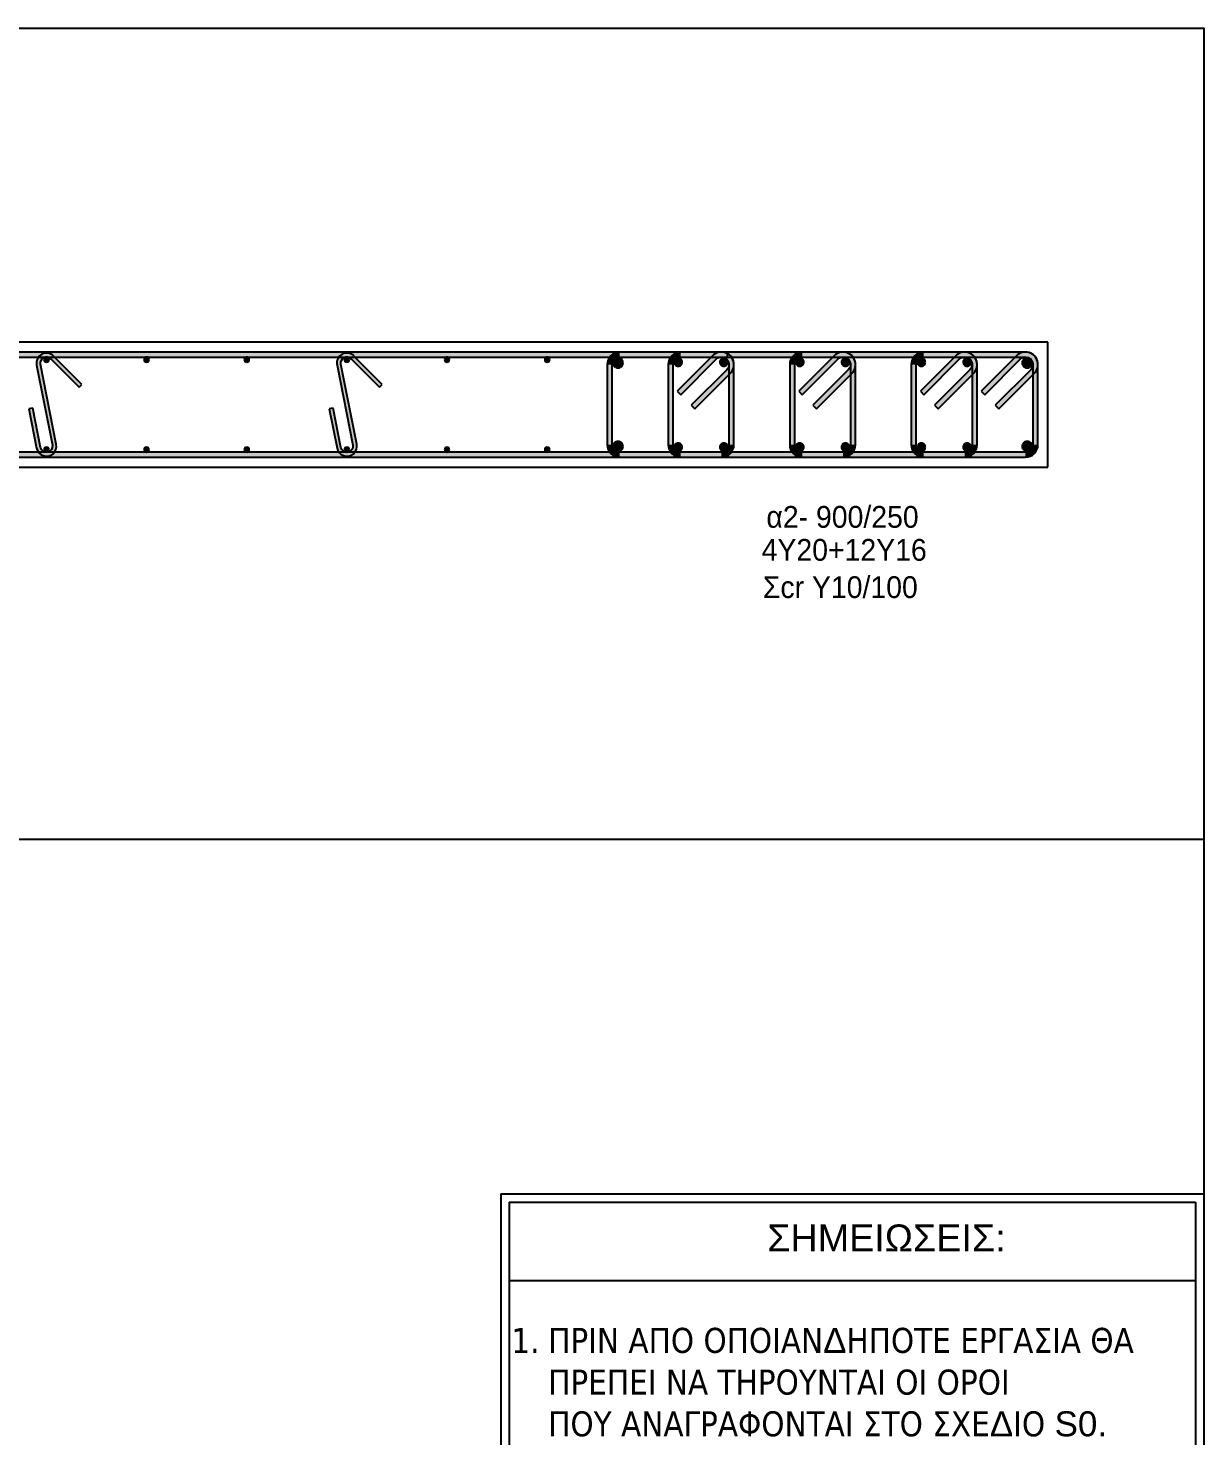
# Model space of a CAD drawing. Header units: millimetres. Extents: x -2171 to 1563, y -1758 to -1505.
# Drawn here: x 537.63 to 549.37, y -1604.31 to -1590.25 of the extents above; entities that cross this region are included whole.
import ezdxf

# ---------------------------------------------------------------- set-up
doc = ezdxf.new("R2010")
doc.units = ezdxf.units.MM
for name, color, linetype in [('-S-A3 PAGE', 3, 'Continuous'), ('-S_TEXT', 3, 'Continuous'), ('Col_Det', 7, 'Continuous'), ('Col_Det_Fill', 7, 'Continuous'), ('Geo_Col_Pro_1', 7, 'Continuous'), ('pinakaki', 153, 'Continuous')]:
    doc.layers.add(name, color=color, linetype=linetype)
doc.styles.add('S1Arl22_b_934_161', font='arial.ttf', dxfattribs={"width": 0.933629, "height": 0.002175})
doc.styles.get("Standard").update_dxf_attribs({"font": 'tahoma.ttf'})

# ---------------------------------------------------------------- blocks, each defined once
blk = doc.blocks.new('PINAKAKI')
at = {"layer": '-S-A3 PAGE', "ltscale": 5}
blk.add_line((121995.588, -208359.262), (121988.733, -208359.262), dxfattribs=at)
at = {"color": 0}
for p, q in [((121988.65, -208358.392), (121988.65, -208373.351)), ((121988.65, -208358.392), (121995.67, -208358.392)), ((121995.67, -208358.392), (121995.669, -208370.631)), ((121988.733, -208358.475), (121988.733, -208370.548)), ((121988.733, -208358.475), (121995.588, -208358.475)), ((121995.588, -208358.475), (121995.588, -208370.548))]:
    blk.add_line(p, q, dxfattribs=at)
at = {"layer": '-S_TEXT', "color": 3}
blk.add_text('1.', height=0.25, dxfattribs=at).set_placement((121988.755, -208359.983))
at = {"layer": '-S_TEXT', "color": 3, "insert": (121989.123, -208359.731), "char_height": 0.25, "attachment_point": 1}
blk.add_mtext_dynamic_manual_height_columns('ΠΡΙΝ ΑΠΟ ΟΠΟΙΑΝ{\\fArial|b0|i0|c186|p34;Δ}ΗΠΟΤΕ ΕΡΓΑΣΙΑ ΘΑ ΠΡΕΠΕΙ ΝΑ ΤΗΡΟΥΝΤΑΙ ΟΙ ΟΡΟΙ\\PΠΟΥ ΑΝΑΓΡΑΦΟΝΤΑΙ ΣΤΟ ΣΧΕ{\\fArial|b0|i0|c186|p34;Δ}ΙΟ {\\fArial|b0|i0|c186|p34;S0.}', width=6.38621, gutter_width=1, heights=[0], dxfattribs=at)
at = {"layer": 'pinakaki', "ltscale": 0.005, "insert": (121991.31, -208358.698), "char_height": 0.26955, "width": 6.67467, "attachment_point": 1}
blk.add_mtext('{\\fArial|b0|i0|c161|p34;ΣΗΜΕΙΩΣΕΙΣ:}', dxfattribs=at)

msp = doc.modelspace()

# ---------------------------------------------------------------- hatches: boundary and pattern name
at = {"layer": 'Col_Det_Fill'}
for color, points in [(252, [(544.617, -1593.5356), (544.617, -1593.4856), (525.0124, -1593.4856), (525.0124, -1593.5356)]), (252, [(537.7167, -1593.6149), (537.7559, -1593.6072, -0.7407348), (537.8572, -1593.5532), (537.8855, -1593.5249, 0.7407348)]), (252, [(540.7168, -1593.6149), (540.756, -1593.6072, -0.7407348), (540.8573, -1593.5532), (540.8856, -1593.5249, 0.7407348)]), (252, [(543.5405, -1593.5356), (543.5405, -1593.4856, 0.4142136), (543.4155, -1593.6106), (543.4655, -1593.6106, -0.4142136)]), (252, [(547.5905, -1593.5356), (547.5905, -1593.4856), (543.5405, -1593.4856), (543.5405, -1593.5356)]), (252, [(544.1476, -1593.5356), (544.1476, -1593.4856, 0.4142136), (544.0226, -1593.6106), (544.0726, -1593.6106, -0.4142136)]), (252, [(544.5548, -1593.5356), (544.5548, -1593.4856), (544.1476, -1593.4856), (544.1476, -1593.5356)]), (252, [(544.6298, -1593.6106), (544.6798, -1593.6106, 0.6681786), (544.4664, -1593.5222), (544.5017, -1593.5576, -0.6681786)]), (252, [(544.6078, -1593.6637), (544.6431, -1593.699, 0.6681786), (544.5548, -1593.4856), (544.5548, -1593.5356, -0.6681786)]), (252, [(545.3619, -1593.5356), (545.3619, -1593.4856, 0.4142136), (545.2369, -1593.6106), (545.2869, -1593.6106, -0.4142136)]), (252, [(545.769, -1593.5356), (545.769, -1593.4856), (545.3619, -1593.4856), (545.3619, -1593.5356)]), (252, [(545.844, -1593.6106), (545.894, -1593.6106, 0.6681786), (545.6807, -1593.5222), (545.716, -1593.5576, -0.6681786)]), (252, [(545.8221, -1593.6637), (545.8574, -1593.699, 0.6681786), (545.769, -1593.4856), (545.769, -1593.5356, -0.6681786)]), (252, [(546.5762, -1593.5356), (546.5762, -1593.4856, 0.4142136), (546.4512, -1593.6106), (546.5012, -1593.6106, -0.4142136)]), (252, [(546.9833, -1593.5356), (546.9833, -1593.4856), (546.5762, -1593.4856), (546.5762, -1593.5356)]), (252, [(547.0583, -1593.6106), (547.1083, -1593.6106, 0.6681786), (546.8949, -1593.5222), (546.9303, -1593.5576, -0.6681786)]), (252, [(547.0364, -1593.6637), (547.0717, -1593.699, 0.6681786), (546.9833, -1593.4856), (546.9833, -1593.5356, -0.6681786)]), (252, [(547.6655, -1593.6106), (547.7155, -1593.6106, 0.6681786), (547.5021, -1593.5222), (547.5374, -1593.5576, -0.6681786)]), (252, [(547.6435, -1593.6637), (547.6789, -1593.699, 0.6681786), (547.5905, -1593.4856), (547.5905, -1593.5356, -0.6681786)]), (252, [(537.8737, -1594.4141), (537.9129, -1594.4064), (537.7559, -1593.6072), (537.7167, -1593.6149)]), (133, [(537.7898, -1593.5606, 0.4142136), (537.8148, -1593.5856, 0.4142136), (537.8398, -1593.5606, 0.4142136), (537.8148, -1593.5356, 0.4142136)]), (252, [(537.8855, -1593.5249), (537.8572, -1593.5532), (538.1401, -1593.836), (538.1684, -1593.8078)]), (133, [(538.7898, -1593.5606, 0.4142136), (538.8148, -1593.5856, 0.4142136), (538.8398, -1593.5606, 0.4142136), (538.8148, -1593.5356, 0.4142136)]), (133, [(539.7899, -1593.5606, 0.4142136), (539.8149, -1593.5856, 0.4142136), (539.8399, -1593.5606, 0.4142136), (539.8149, -1593.5356, 0.4142136)]), (252, [(540.8738, -1594.4141), (540.913, -1594.4064), (540.756, -1593.6072), (540.7168, -1593.6149)]), (133, [(540.7899, -1593.5606, 0.4142136), (540.8149, -1593.5856, 0.4142136), (540.8399, -1593.5606, 0.4142136), (540.8149, -1593.5356, 0.4142136)]), (252, [(540.8856, -1593.5249), (540.8573, -1593.5532), (541.1402, -1593.836), (541.1685, -1593.8078)]), (133, [(541.7899, -1593.5606, 0.4142136), (541.8149, -1593.5856, 0.4142136), (541.8399, -1593.5606, 0.4142136), (541.8149, -1593.5356, 0.4142136)]), (133, [(542.79, -1593.5606, 0.4142136), (542.815, -1593.5856, 0.4142136), (542.84, -1593.5606, 0.4142136), (542.815, -1593.5356, 0.4142136)]), (252, [(543.4655, -1593.6106), (543.4155, -1593.6106), (543.4155, -1594.4106), (543.4655, -1594.4106)]), (12, [(543.5728, -1593.593, 0.4142136), (543.5228, -1593.543, 0.4142136), (543.4728, -1593.593, 0.4142136), (543.5228, -1593.643, 0.4142136)]), (252, [(544.0726, -1593.6106), (544.0226, -1593.6106), (544.0226, -1594.4106), (544.0726, -1594.4106)]), (56, [(544.1629, -1593.5859, 0.4142136), (544.1229, -1593.5459, 0.4142136), (544.0829, -1593.5859, 0.4142136), (544.1229, -1593.6259, 0.4142136)]), (252, [(544.5017, -1593.5576), (544.4664, -1593.5222), (544.1128, -1593.8758), (544.1482, -1593.9111)]), (56, [(544.6195, -1593.5859, 0.4142136), (544.5795, -1593.5459, 0.4142136), (544.5395, -1593.5859, 0.4142136), (544.5795, -1593.6259, 0.4142136)]), (252, [(544.6298, -1594.4106), (544.6798, -1594.4106), (544.6798, -1593.6106), (544.6298, -1593.6106)]), (252, [(545.2869, -1593.6106), (545.2369, -1593.6106), (545.2369, -1594.4106), (545.2869, -1594.4106)]), (56, [(545.3772, -1593.5859, 0.4142136), (545.3372, -1593.5459, 0.4142136), (545.2972, -1593.5859, 0.4142136), (545.3372, -1593.6259, 0.4142136)]), (252, [(545.716, -1593.5576), (545.6807, -1593.5222), (545.3271, -1593.8758), (545.3625, -1593.9111)]), (56, [(545.8338, -1593.5859, 0.4142136), (545.7938, -1593.5459, 0.4142136), (545.7538, -1593.5859, 0.4142136), (545.7938, -1593.6259, 0.4142136)]), (252, [(545.844, -1594.4106), (545.894, -1594.4106), (545.894, -1593.6106), (545.844, -1593.6106)]), (252, [(546.5012, -1593.6106), (546.4512, -1593.6106), (546.4512, -1594.4106), (546.5012, -1594.4106)]), (56, [(546.5914, -1593.5859, 0.4142136), (546.5514, -1593.5459, 0.4142136), (546.5114, -1593.5859, 0.4142136), (546.5514, -1593.6259, 0.4142136)]), (252, [(546.9303, -1593.5576), (546.8949, -1593.5222), (546.5414, -1593.8758), (546.5767, -1593.9111)]), (56, [(547.0481, -1593.5859, 0.4142136), (547.0081, -1593.5459, 0.4142136), (546.9681, -1593.5859, 0.4142136), (547.0081, -1593.6259, 0.4142136)]), (252, [(547.0583, -1594.4106), (547.1083, -1594.4106), (547.1083, -1593.6106), (547.0583, -1593.6106)]), (252, [(547.5374, -1593.5576), (547.5021, -1593.5222), (547.1485, -1593.8758), (547.1839, -1593.9111)]), (12, [(547.6582, -1593.593, 0.4142136), (547.6082, -1593.543, 0.4142136), (547.5582, -1593.593, 0.4142136), (547.6082, -1593.643, 0.4142136)]), (252, [(547.6655, -1594.4106), (547.7155, -1594.4106), (547.7155, -1593.6106), (547.6655, -1593.6106)]), (252, [(544.2542, -1594.0172), (544.2896, -1594.0526), (544.6431, -1593.699), (544.6078, -1593.6637)]), (252, [(545.4685, -1594.0172), (545.5039, -1594.0526), (545.8574, -1593.699), (545.8221, -1593.6637)]), (252, [(546.6828, -1594.0172), (546.7182, -1594.0526), (547.0717, -1593.699), (547.0364, -1593.6637)]), (252, [(547.29, -1594.0172), (547.3253, -1594.0526), (547.6789, -1593.699), (547.6435, -1593.6637)]), (252, [(537.6788, -1594.0447), (537.6396, -1594.0524), (537.7167, -1594.4449), (537.7559, -1594.4372)]), (252, [(540.6789, -1594.0447), (540.6397, -1594.0524), (540.7168, -1594.4449), (540.756, -1594.4372)]), (252, [(525.0124, -1594.4856), (525.0124, -1594.5356), (544.617, -1594.5356), (544.617, -1594.4856)]), (252, [(537.7559, -1594.4372), (537.7167, -1594.4449, 1), (537.9129, -1594.4064), (537.8737, -1594.4141, -1)]), (133, [(537.7898, -1594.4606, 0.4142136), (537.8148, -1594.4856, 0.4142136), (537.8398, -1594.4606, 0.4142136), (537.8148, -1594.4356, 0.4142136)]), (133, [(538.7898, -1594.4606, 0.4142136), (538.8148, -1594.4856, 0.4142136), (538.8398, -1594.4606, 0.4142136), (538.8148, -1594.4356, 0.4142136)]), (133, [(539.7899, -1594.4606, 0.4142136), (539.8149, -1594.4856, 0.4142136), (539.8399, -1594.4606, 0.4142136), (539.8149, -1594.4356, 0.4142136)]), (252, [(540.756, -1594.4372), (540.7168, -1594.4449, 1), (540.913, -1594.4064), (540.8738, -1594.4141, -1)]), (133, [(540.7899, -1594.4606, 0.4142136), (540.8149, -1594.4856, 0.4142136), (540.8399, -1594.4606, 0.4142136), (540.8149, -1594.4356, 0.4142136)]), (133, [(541.7899, -1594.4606, 0.4142136), (541.8149, -1594.4856, 0.4142136), (541.8399, -1594.4606, 0.4142136), (541.8149, -1594.4356, 0.4142136)]), (133, [(542.79, -1594.4606, 0.4142136), (542.815, -1594.4856, 0.4142136), (542.84, -1594.4606, 0.4142136), (542.815, -1594.4356, 0.4142136)]), (252, [(543.4655, -1594.4106), (543.4155, -1594.4106, 0.4142136), (543.5405, -1594.5356), (543.5405, -1594.4856, -0.4142136)]), (12, [(543.5728, -1594.4283, 0.4142136), (543.5228, -1594.3783, 0.4142136), (543.4728, -1594.4283, 0.4142136), (543.5228, -1594.4783, 0.4142136)]), (252, [(543.5405, -1594.4856), (543.5405, -1594.5356), (547.5905, -1594.5356), (547.5905, -1594.4856)]), (252, [(544.0726, -1594.4106), (544.0226, -1594.4106, 0.4142136), (544.1476, -1594.5356), (544.1476, -1594.4856, -0.4142136)]), (56, [(544.1629, -1594.4354, 0.4142136), (544.1229, -1594.3954, 0.4142136), (544.0829, -1594.4354, 0.4142136), (544.1229, -1594.4754, 0.4142136)]), (252, [(544.1476, -1594.4856), (544.1476, -1594.5356), (544.5548, -1594.5356), (544.5548, -1594.4856)]), (56, [(544.6195, -1594.4354, 0.4142136), (544.5795, -1594.3954, 0.4142136), (544.5395, -1594.4354, 0.4142136), (544.5795, -1594.4754, 0.4142136)]), (252, [(544.5548, -1594.4856), (544.5548, -1594.5356, 0.4142136), (544.6798, -1594.4106), (544.6298, -1594.4106, -0.4142136)]), (252, [(545.2869, -1594.4106), (545.2369, -1594.4106, 0.4142136), (545.3619, -1594.5356), (545.3619, -1594.4856, -0.4142136)]), (56, [(545.3772, -1594.4354, 0.4142136), (545.3372, -1594.3954, 0.4142136), (545.2972, -1594.4354, 0.4142136), (545.3372, -1594.4754, 0.4142136)]), (252, [(545.3619, -1594.4856), (545.3619, -1594.5356), (545.769, -1594.5356), (545.769, -1594.4856)]), (56, [(545.8338, -1594.4354, 0.4142136), (545.7938, -1594.3954, 0.4142136), (545.7538, -1594.4354, 0.4142136), (545.7938, -1594.4754, 0.4142136)]), (252, [(545.769, -1594.4856), (545.769, -1594.5356, 0.4142136), (545.894, -1594.4106), (545.844, -1594.4106, -0.4142136)]), (252, [(546.5012, -1594.4106), (546.4512, -1594.4106, 0.4142136), (546.5762, -1594.5356), (546.5762, -1594.4856, -0.4142136)]), (56, [(546.5914, -1594.4354, 0.4142136), (546.5514, -1594.3954, 0.4142136), (546.5114, -1594.4354, 0.4142136), (546.5514, -1594.4754, 0.4142136)]), (252, [(546.5762, -1594.4856), (546.5762, -1594.5356), (546.9833, -1594.5356), (546.9833, -1594.4856)]), (56, [(547.0481, -1594.4354, 0.4142136), (547.0081, -1594.3954, 0.4142136), (546.9681, -1594.4354, 0.4142136), (547.0081, -1594.4754, 0.4142136)]), (252, [(546.9833, -1594.4856), (546.9833, -1594.5356, 0.4142136), (547.1083, -1594.4106), (547.0583, -1594.4106, -0.4142136)]), (12, [(547.6582, -1594.4283, 0.4142136), (547.6082, -1594.3783, 0.4142136), (547.5582, -1594.4283, 0.4142136), (547.6082, -1594.4783, 0.4142136)]), (252, [(547.5905, -1594.4856), (547.5905, -1594.5356, 0.4142136), (547.7155, -1594.4106), (547.6655, -1594.4106, -0.4142136)])]:
    msp.add_hatch(color=color, dxfattribs=at).paths.add_polyline_path(points)

# ---------------------------------------------------------------- linework, layer by layer
at = {"layer": '-S_TEXT', "ltscale": 5}
msp.add_lwpolyline([(491.2248, -1590.2497), (549.3723, -1590.2497), (549.3723, -1630.2944), (491.2248, -1630.2944)], close=True, dxfattribs=at)
at = {"layer": 'Col_Det', "color": 7}
for points in [[(547.8155, -1593.3856), (521.8139, -1593.3856)], [(544.617, -1593.4856), (525.0124, -1593.4856)], [(547.5905, -1593.4856), (543.5405, -1593.4856)], [(544.5548, -1593.4856), (544.1476, -1593.4856)], [(544.617, -1593.5356), (544.617, -1593.4856)], [(545.769, -1593.4856), (545.3619, -1593.4856)], [(546.9833, -1593.4856), (546.5762, -1593.4856)], [(547.8155, -1594.6356), (547.8155, -1593.3856)], [(525.0124, -1593.5356), (544.617, -1593.5356)], [(537.7167, -1593.6149), (537.8737, -1594.4141)], [(537.9129, -1594.4064), (537.7559, -1593.6072)], [(537.8572, -1593.5532), (538.1401, -1593.836)], [(538.1684, -1593.8078), (537.8855, -1593.5249)], [(540.7168, -1593.6149), (540.8738, -1594.4141)], [(540.913, -1594.4064), (540.756, -1593.6072)], [(540.8573, -1593.5532), (541.1402, -1593.836)], [(541.1685, -1593.8078), (540.8856, -1593.5249)], [(543.4155, -1593.6106), (543.4155, -1594.4106)], [(543.4655, -1594.4106), (543.4655, -1593.6106)], [(543.5405, -1593.5356), (547.5905, -1593.5356)], [(544.0226, -1593.6106), (544.0226, -1594.4106)], [(544.0726, -1594.4106), (544.0726, -1593.6106)], [(544.4664, -1593.5222), (544.1128, -1593.8758)], [(544.1476, -1593.5356), (544.5548, -1593.5356)], [(544.1482, -1593.9111), (544.5017, -1593.5576)], [(544.6298, -1593.6106), (544.6298, -1594.4106)], [(544.6798, -1594.4106), (544.6798, -1593.6106)], [(545.2369, -1593.6106), (545.2369, -1594.4106)], [(545.2869, -1594.4106), (545.2869, -1593.6106)], [(545.6807, -1593.5222), (545.3271, -1593.8758)], [(545.3619, -1593.5356), (545.769, -1593.5356)], [(545.3625, -1593.9111), (545.716, -1593.5576)], [(545.844, -1593.6106), (545.844, -1594.4106)], [(545.894, -1594.4106), (545.894, -1593.6106)], [(546.4512, -1593.6106), (546.4512, -1594.4106)], [(546.5012, -1594.4106), (546.5012, -1593.6106)], [(546.8949, -1593.5222), (546.5414, -1593.8758)], [(546.5762, -1593.5356), (546.9833, -1593.5356)], [(546.5767, -1593.9111), (546.9303, -1593.5576)], [(547.0583, -1593.6106), (547.0583, -1594.4106)], [(547.1083, -1594.4106), (547.1083, -1593.6106)], [(547.5021, -1593.5222), (547.1485, -1593.8758)], [(547.1839, -1593.9111), (547.5374, -1593.5576)], [(547.6655, -1593.6106), (547.6655, -1594.4106)], [(547.7155, -1594.4106), (547.7155, -1593.6106)], [(544.6078, -1593.6637), (544.2542, -1594.0172)], [(544.2896, -1594.0526), (544.6431, -1593.699)], [(545.8221, -1593.6637), (545.4685, -1594.0172)], [(545.5039, -1594.0526), (545.8574, -1593.699)], [(547.0364, -1593.6637), (546.6828, -1594.0172)], [(546.7182, -1594.0526), (547.0717, -1593.699)], [(547.6435, -1593.6637), (547.29, -1594.0172)], [(547.3253, -1594.0526), (547.6789, -1593.699)], [(538.1401, -1593.836), (538.1684, -1593.8078)], [(541.1402, -1593.836), (541.1685, -1593.8078)], [(544.1128, -1593.8758), (544.1482, -1593.9111)], [(545.3271, -1593.8758), (545.3625, -1593.9111)], [(546.5414, -1593.8758), (546.5767, -1593.9111)], [(547.1485, -1593.8758), (547.1839, -1593.9111)], [(537.6788, -1594.0447), (537.6396, -1594.0524)], [(537.6396, -1594.0524), (537.7167, -1594.4449)], [(537.7559, -1594.4372), (537.6788, -1594.0447)], [(540.6789, -1594.0447), (540.6397, -1594.0524)], [(540.6397, -1594.0524), (540.7168, -1594.4449)], [(540.756, -1594.4372), (540.6789, -1594.0447)], [(544.2542, -1594.0172), (544.2896, -1594.0526)], [(545.4685, -1594.0172), (545.5039, -1594.0526)], [(546.6828, -1594.0172), (546.7182, -1594.0526)], [(547.29, -1594.0172), (547.3253, -1594.0526)], [(544.617, -1594.4856), (525.0124, -1594.4856)], [(547.5905, -1594.4856), (543.5405, -1594.4856)], [(544.5548, -1594.4856), (544.1476, -1594.4856)], [(544.617, -1594.5356), (544.617, -1594.4856)], [(545.769, -1594.4856), (545.3619, -1594.4856)], [(546.9833, -1594.4856), (546.5762, -1594.4856)], [(521.8139, -1594.6356), (547.8155, -1594.6356)], [(525.0124, -1594.5356), (544.617, -1594.5356)], [(543.5405, -1594.5356), (547.5905, -1594.5356)], [(544.1476, -1594.5356), (544.5548, -1594.5356)], [(545.3619, -1594.5356), (545.769, -1594.5356)], [(546.5762, -1594.5356), (546.9833, -1594.5356)]]:
    msp.add_lwpolyline(points, dxfattribs=at)
for points in [[(537.8855, -1593.5249, 0.7407348), (537.7167, -1593.6149, 0.7407348)], [(540.8856, -1593.5249, 0.7407348), (540.7168, -1593.6149, 0.7407348)], [(543.5405, -1593.4856, 0.4142136), (543.4155, -1593.6106)], [(544.1476, -1593.4856, 0.4142136), (544.0226, -1593.6106)], [(544.6798, -1593.6106, 0.6681786), (544.4664, -1593.5222)], [(544.6431, -1593.699, 0.6681786), (544.5548, -1593.4856)], [(545.3619, -1593.4856, 0.4142136), (545.2369, -1593.6106)], [(545.894, -1593.6106, 0.6681786), (545.6807, -1593.5222)], [(545.8574, -1593.699, 0.6681786), (545.769, -1593.4856)], [(546.5762, -1593.4856, 0.4142136), (546.4512, -1593.6106)], [(547.1083, -1593.6106, 0.6681786), (546.8949, -1593.5222)], [(547.0717, -1593.699, 0.6681786), (546.9833, -1593.4856)], [(547.7155, -1593.6106, 0.6681786), (547.5021, -1593.5222)], [(547.6789, -1593.699, 0.6681786), (547.5905, -1593.4856)], [(537.7559, -1593.6072, -0.7407348), (537.8572, -1593.5532)], [(537.8148, -1593.5356, 0.4142136), (537.7898, -1593.5606, 0.4142136)], [(537.7898, -1593.5606, 0.4142136), (537.8148, -1593.5856, 0.4142136)], [(537.8398, -1593.5606, 0.4142136), (537.8148, -1593.5356, 0.4142136)], [(537.8148, -1593.5856, 0.4142136), (537.8398, -1593.5606, 0.4142136)], [(538.8148, -1593.5356, 0.4142136), (538.7898, -1593.5606, 0.4142136)], [(538.7898, -1593.5606, 0.4142136), (538.8148, -1593.5856, 0.4142136)], [(538.8398, -1593.5606, 0.4142136), (538.8148, -1593.5356, 0.4142136)], [(538.8148, -1593.5856, 0.4142136), (538.8398, -1593.5606, 0.4142136)], [(539.8149, -1593.5356, 0.4142136), (539.7899, -1593.5606, 0.4142136)], [(539.7899, -1593.5606, 0.4142136), (539.8149, -1593.5856, 0.4142136)], [(539.8399, -1593.5606, 0.4142136), (539.8149, -1593.5356, 0.4142136)], [(539.8149, -1593.5856, 0.4142136), (539.8399, -1593.5606, 0.4142136)], [(540.756, -1593.6072, -0.7407348), (540.8573, -1593.5532)], [(540.8149, -1593.5356, 0.4142136), (540.7899, -1593.5606, 0.4142136)], [(540.7899, -1593.5606, 0.4142136), (540.8149, -1593.5856, 0.4142136)], [(540.8399, -1593.5606, 0.4142136), (540.8149, -1593.5356, 0.4142136)], [(540.8149, -1593.5856, 0.4142136), (540.8399, -1593.5606, 0.4142136)], [(541.8149, -1593.5356, 0.4142136), (541.7899, -1593.5606, 0.4142136)], [(541.7899, -1593.5606, 0.4142136), (541.8149, -1593.5856, 0.4142136)], [(541.8399, -1593.5606, 0.4142136), (541.8149, -1593.5356, 0.4142136)], [(541.8149, -1593.5856, 0.4142136), (541.8399, -1593.5606, 0.4142136)], [(542.815, -1593.5356, 0.4142136), (542.79, -1593.5606, 0.4142136)], [(542.79, -1593.5606, 0.4142136), (542.815, -1593.5856, 0.4142136)], [(542.84, -1593.5606, 0.4142136), (542.815, -1593.5356, 0.4142136)], [(542.815, -1593.5856, 0.4142136), (542.84, -1593.5606, 0.4142136)], [(543.4655, -1593.6106, -0.4142136), (543.5405, -1593.5356, -0.4142136)], [(543.5228, -1593.543, 0.4142136), (543.4728, -1593.593, 0.4142136)], [(543.4728, -1593.593, 0.4142136), (543.5228, -1593.643, 0.4142136)], [(543.5728, -1593.593, 0.4142136), (543.5228, -1593.543, 0.4142136)], [(543.5228, -1593.643, 0.4142136), (543.5728, -1593.593, 0.4142136)], [(544.0726, -1593.6106, -0.4142136), (544.1476, -1593.5356, -0.4142136)], [(544.1229, -1593.5459, 0.4142136), (544.0829, -1593.5859, 0.4142136)], [(544.0829, -1593.5859, 0.4142136), (544.1229, -1593.6259, 0.4142136)], [(544.1629, -1593.5859, 0.4142136), (544.1229, -1593.5459, 0.4142136)], [(544.1229, -1593.6259, 0.4142136), (544.1629, -1593.5859, 0.4142136)], [(544.5017, -1593.5576, -0.6681786), (544.6298, -1593.6106, -0.6681786)], [(544.5795, -1593.5459, 0.4142136), (544.5395, -1593.5859, 0.4142136)], [(544.5395, -1593.5859, 0.4142136), (544.5795, -1593.6259, 0.4142136)], [(544.5548, -1593.5356, -0.6681786), (544.6078, -1593.6637, -0.6681786)], [(544.6195, -1593.5859, 0.4142136), (544.5795, -1593.5459, 0.4142136)], [(544.5795, -1593.6259, 0.4142136), (544.6195, -1593.5859, 0.4142136)], [(545.2869, -1593.6106, -0.4142136), (545.3619, -1593.5356, -0.4142136)], [(545.3372, -1593.5459, 0.4142136), (545.2972, -1593.5859, 0.4142136)], [(545.2972, -1593.5859, 0.4142136), (545.3372, -1593.6259, 0.4142136)], [(545.3772, -1593.5859, 0.4142136), (545.3372, -1593.5459, 0.4142136)], [(545.3372, -1593.6259, 0.4142136), (545.3772, -1593.5859, 0.4142136)], [(545.716, -1593.5576, -0.6681786), (545.844, -1593.6106, -0.6681786)], [(545.7938, -1593.5459, 0.4142136), (545.7538, -1593.5859, 0.4142136)], [(545.7538, -1593.5859, 0.4142136), (545.7938, -1593.6259, 0.4142136)], [(545.769, -1593.5356, -0.6681786), (545.8221, -1593.6637, -0.6681786)], [(545.8338, -1593.5859, 0.4142136), (545.7938, -1593.5459, 0.4142136)], [(545.7938, -1593.6259, 0.4142136), (545.8338, -1593.5859, 0.4142136)], [(546.5012, -1593.6106, -0.4142136), (546.5762, -1593.5356, -0.4142136)], [(546.5514, -1593.5459, 0.4142136), (546.5114, -1593.5859, 0.4142136)], [(546.5114, -1593.5859, 0.4142136), (546.5514, -1593.6259, 0.4142136)], [(546.5914, -1593.5859, 0.4142136), (546.5514, -1593.5459, 0.4142136)], [(546.5514, -1593.6259, 0.4142136), (546.5914, -1593.5859, 0.4142136)], [(546.9303, -1593.5576, -0.6681786), (547.0583, -1593.6106, -0.6681786)], [(547.0081, -1593.5459, 0.4142136), (546.9681, -1593.5859, 0.4142136)], [(546.9681, -1593.5859, 0.4142136), (547.0081, -1593.6259, 0.4142136)], [(546.9833, -1593.5356, -0.6681786), (547.0364, -1593.6637, -0.6681786)], [(547.0481, -1593.5859, 0.4142136), (547.0081, -1593.5459, 0.4142136)], [(547.0081, -1593.6259, 0.4142136), (547.0481, -1593.5859, 0.4142136)], [(547.5374, -1593.5576, -0.6681786), (547.6655, -1593.6106, -0.6681786)], [(547.6082, -1593.543, 0.4142136), (547.5582, -1593.593, 0.4142136)], [(547.5582, -1593.593, 0.4142136), (547.6082, -1593.643, 0.4142136)], [(547.5905, -1593.5356, -0.6681786), (547.6435, -1593.6637, -0.6681786)], [(547.6582, -1593.593, 0.4142136), (547.6082, -1593.543, 0.4142136)], [(547.6082, -1593.643, 0.4142136), (547.6582, -1593.593, 0.4142136)], [(537.7167, -1594.4449, 1), (537.9129, -1594.4064)], [(537.8737, -1594.4141, -1), (537.7559, -1594.4372, -1)], [(537.8148, -1594.4356, 0.4142136), (537.7898, -1594.4606, 0.4142136)], [(537.7898, -1594.4606, 0.4142136), (537.8148, -1594.4856, 0.4142136)], [(537.8398, -1594.4606, 0.4142136), (537.8148, -1594.4356, 0.4142136)], [(537.8148, -1594.4856, 0.4142136), (537.8398, -1594.4606, 0.4142136)], [(538.8148, -1594.4356, 0.4142136), (538.7898, -1594.4606, 0.4142136)], [(538.7898, -1594.4606, 0.4142136), (538.8148, -1594.4856, 0.4142136)], [(538.8398, -1594.4606, 0.4142136), (538.8148, -1594.4356, 0.4142136)], [(538.8148, -1594.4856, 0.4142136), (538.8398, -1594.4606, 0.4142136)], [(539.8149, -1594.4356, 0.4142136), (539.7899, -1594.4606, 0.4142136)], [(539.7899, -1594.4606, 0.4142136), (539.8149, -1594.4856, 0.4142136)], [(539.8399, -1594.4606, 0.4142136), (539.8149, -1594.4356, 0.4142136)], [(539.8149, -1594.4856, 0.4142136), (539.8399, -1594.4606, 0.4142136)], [(540.7168, -1594.4449, 1), (540.913, -1594.4064)], [(540.8738, -1594.4141, -1), (540.756, -1594.4372, -1)], [(540.8149, -1594.4356, 0.4142136), (540.7899, -1594.4606, 0.4142136)], [(540.7899, -1594.4606, 0.4142136), (540.8149, -1594.4856, 0.4142136)], [(540.8399, -1594.4606, 0.4142136), (540.8149, -1594.4356, 0.4142136)], [(540.8149, -1594.4856, 0.4142136), (540.8399, -1594.4606, 0.4142136)], [(541.8149, -1594.4356, 0.4142136), (541.7899, -1594.4606, 0.4142136)], [(541.7899, -1594.4606, 0.4142136), (541.8149, -1594.4856, 0.4142136)], [(541.8399, -1594.4606, 0.4142136), (541.8149, -1594.4356, 0.4142136)], [(541.8149, -1594.4856, 0.4142136), (541.8399, -1594.4606, 0.4142136)], [(542.815, -1594.4356, 0.4142136), (542.79, -1594.4606, 0.4142136)], [(542.79, -1594.4606, 0.4142136), (542.815, -1594.4856, 0.4142136)], [(542.84, -1594.4606, 0.4142136), (542.815, -1594.4356, 0.4142136)], [(542.815, -1594.4856, 0.4142136), (542.84, -1594.4606, 0.4142136)], [(543.4155, -1594.4106, 0.4142136), (543.5405, -1594.5356)], [(543.5405, -1594.4856, -0.4142136), (543.4655, -1594.4106, -0.4142136)], [(543.5228, -1594.3783, 0.4142136), (543.4728, -1594.4283, 0.4142136)], [(543.4728, -1594.4283, 0.4142136), (543.5228, -1594.4783, 0.4142136)], [(543.5728, -1594.4283, 0.4142136), (543.5228, -1594.3783, 0.4142136)], [(543.5228, -1594.4783, 0.4142136), (543.5728, -1594.4283, 0.4142136)], [(544.0226, -1594.4106, 0.4142136), (544.1476, -1594.5356)], [(544.1476, -1594.4856, -0.4142136), (544.0726, -1594.4106, -0.4142136)], [(544.1229, -1594.3954, 0.4142136), (544.0829, -1594.4354, 0.4142136)], [(544.0829, -1594.4354, 0.4142136), (544.1229, -1594.4754, 0.4142136)], [(544.1629, -1594.4354, 0.4142136), (544.1229, -1594.3954, 0.4142136)], [(544.1229, -1594.4754, 0.4142136), (544.1629, -1594.4354, 0.4142136)], [(544.5795, -1594.3954, 0.4142136), (544.5395, -1594.4354, 0.4142136)], [(544.5395, -1594.4354, 0.4142136), (544.5795, -1594.4754, 0.4142136)], [(544.5548, -1594.5356, 0.4142136), (544.6798, -1594.4106)], [(544.6298, -1594.4106, -0.4142136), (544.5548, -1594.4856, -0.4142136)], [(544.6195, -1594.4354, 0.4142136), (544.5795, -1594.3954, 0.4142136)], [(544.5795, -1594.4754, 0.4142136), (544.6195, -1594.4354, 0.4142136)], [(545.2369, -1594.4106, 0.4142136), (545.3619, -1594.5356)], [(545.3619, -1594.4856, -0.4142136), (545.2869, -1594.4106, -0.4142136)], [(545.3372, -1594.3954, 0.4142136), (545.2972, -1594.4354, 0.4142136)], [(545.2972, -1594.4354, 0.4142136), (545.3372, -1594.4754, 0.4142136)], [(545.3772, -1594.4354, 0.4142136), (545.3372, -1594.3954, 0.4142136)], [(545.3372, -1594.4754, 0.4142136), (545.3772, -1594.4354, 0.4142136)], [(545.7938, -1594.3954, 0.4142136), (545.7538, -1594.4354, 0.4142136)], [(545.7538, -1594.4354, 0.4142136), (545.7938, -1594.4754, 0.4142136)], [(545.769, -1594.5356, 0.4142136), (545.894, -1594.4106)], [(545.844, -1594.4106, -0.4142136), (545.769, -1594.4856, -0.4142136)], [(545.8338, -1594.4354, 0.4142136), (545.7938, -1594.3954, 0.4142136)], [(545.7938, -1594.4754, 0.4142136), (545.8338, -1594.4354, 0.4142136)], [(546.4512, -1594.4106, 0.4142136), (546.5762, -1594.5356)], [(546.5762, -1594.4856, -0.4142136), (546.5012, -1594.4106, -0.4142136)], [(546.5514, -1594.3954, 0.4142136), (546.5114, -1594.4354, 0.4142136)], [(546.5114, -1594.4354, 0.4142136), (546.5514, -1594.4754, 0.4142136)], [(546.5914, -1594.4354, 0.4142136), (546.5514, -1594.3954, 0.4142136)], [(546.5514, -1594.4754, 0.4142136), (546.5914, -1594.4354, 0.4142136)], [(547.0081, -1594.3954, 0.4142136), (546.9681, -1594.4354, 0.4142136)], [(546.9681, -1594.4354, 0.4142136), (547.0081, -1594.4754, 0.4142136)], [(546.9833, -1594.5356, 0.4142136), (547.1083, -1594.4106)], [(547.0583, -1594.4106, -0.4142136), (546.9833, -1594.4856, -0.4142136)], [(547.0481, -1594.4354, 0.4142136), (547.0081, -1594.3954, 0.4142136)], [(547.0081, -1594.4754, 0.4142136), (547.0481, -1594.4354, 0.4142136)], [(547.6082, -1594.3783, 0.4142136), (547.5582, -1594.4283, 0.4142136)], [(547.5582, -1594.4283, 0.4142136), (547.6082, -1594.4783, 0.4142136)], [(547.5905, -1594.5356, 0.4142136), (547.7155, -1594.4106)], [(547.6655, -1594.4106, -0.4142136), (547.5905, -1594.4856, -0.4142136)], [(547.6582, -1594.4283, 0.4142136), (547.6082, -1594.3783, 0.4142136)], [(547.6082, -1594.4783, 0.4142136), (547.6582, -1594.4283, 0.4142136)]]:
    msp.add_lwpolyline(points, format="xyb", dxfattribs=at)
at = {"layer": 'Geo_Col_Pro_1', "color": 4, "linetype": 'Continuous', "ltscale": 0.5}
msp.add_line((491.2248, -1598.3514), (549.3723, -1598.3514), dxfattribs=at)

# ---------------------------------------------------------------- block references
at = {"layer": '-S_TEXT', "linetype": 'Continuous', "ltscale": 0.5}
msp.add_blockref('PINAKAKI', (-121446.2978, 206756.498), dxfattribs=at)

# ---------------------------------------------------------------- texts
at = {"layer": 'Col_Det', "color": 7, "style": 'S1Arl22_b_934_161', "width": 0.933629}
for s, p in [(' α2- 900/250', (544.9255, -1595.2405)), ('4Y20+12Y16', (544.9569, -1595.57)), ('Σcr Y10/100', (544.9688, -1595.9425))]:
    msp.add_text(s, height=0.2175, dxfattribs=at).set_placement(p)

doc.saveas('drawing.dxf')
